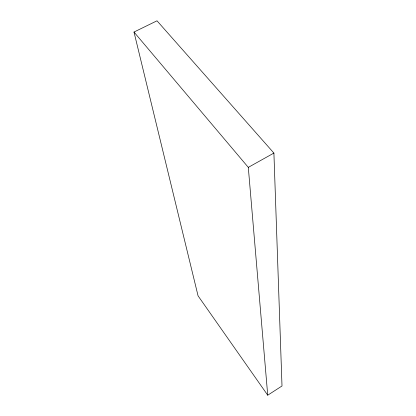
<?xml version="1.0" encoding="UTF-8"?>
<svg xmlns="http://www.w3.org/2000/svg" width="416" height="416" viewBox="0 0 416 416"><rect width="100%" height="100%" fill="white"/><g stroke="black" fill="none" stroke-linecap="round" stroke-linejoin="round"><path stroke-width="0.62" d="M267.727 395.2L282.006 385.986L273.905 153.072L157.004 20.8L133.994 32.048L198.063 295.844L267.727 395.2L248.3 167.367L133.994 32.048M248.3 167.367L273.905 153.072"/></g></svg>
